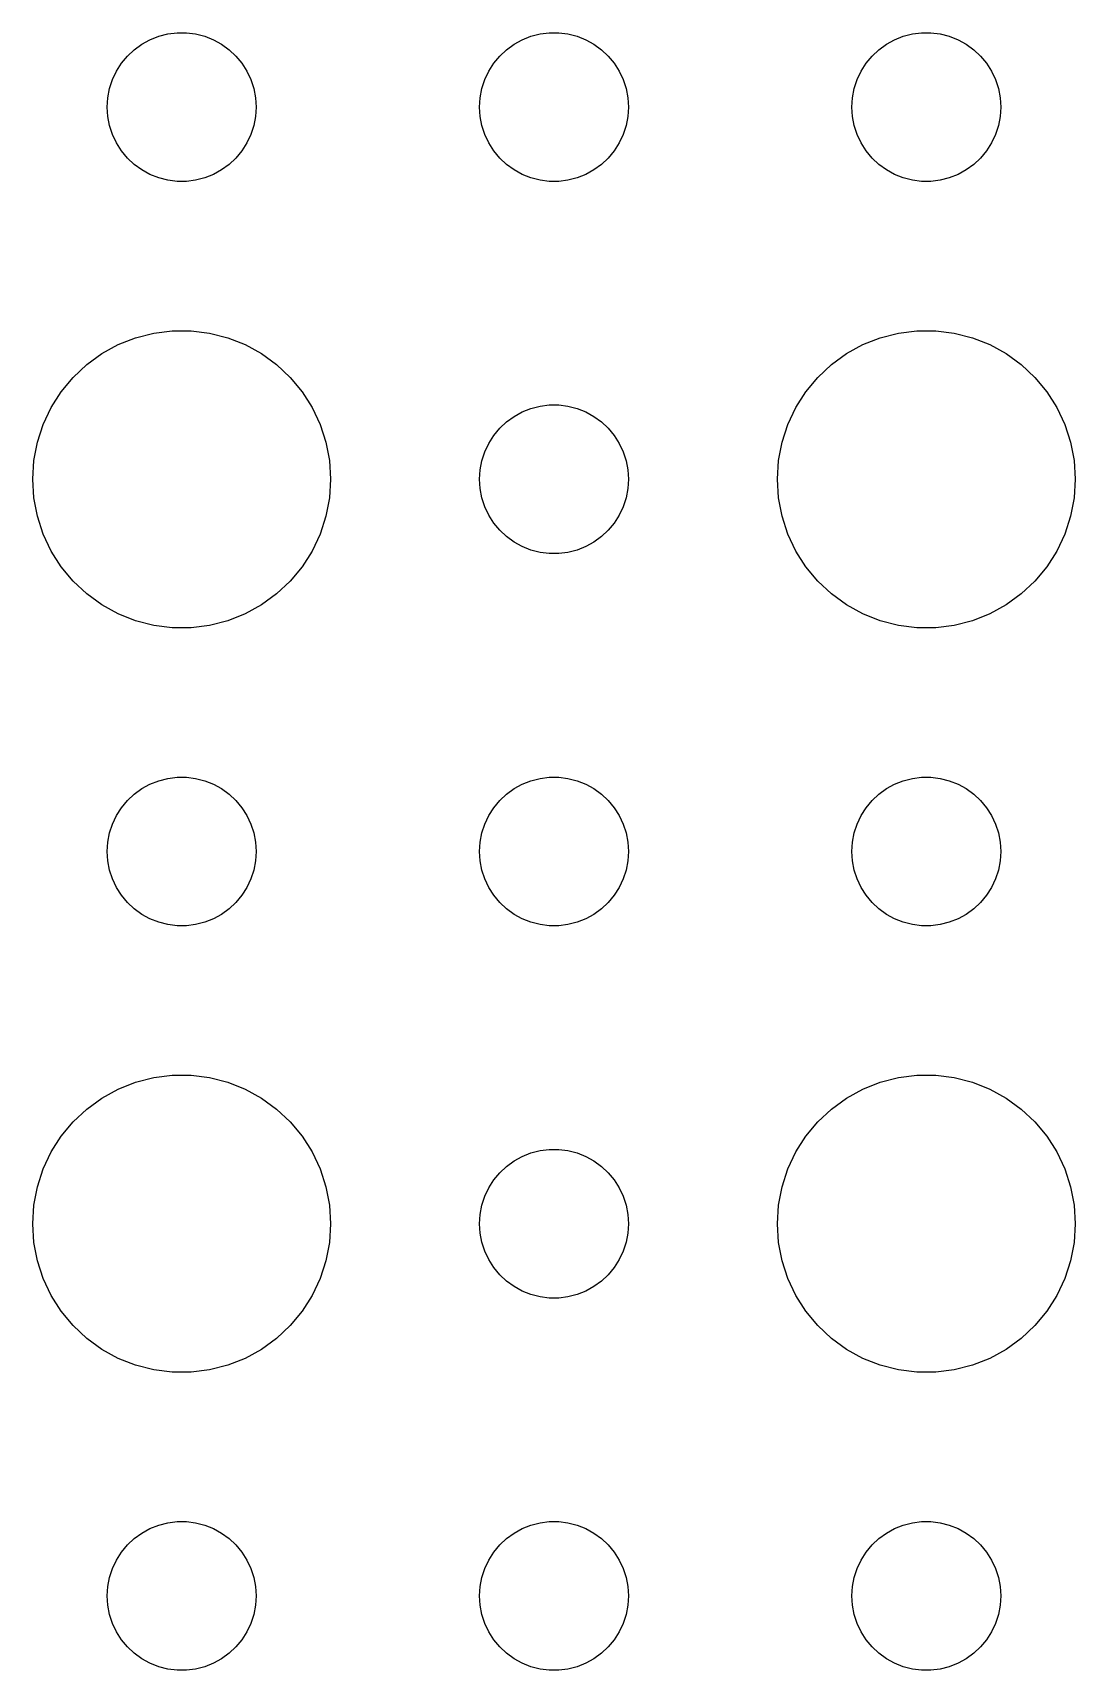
# Model space of a CAD drawing. Header units: metres. Extents: x -150 to 150, y -149 to 149.
# Drawn here: x -100.5 to -79.5, y 73.5 to 106.5 of the extents above; entities that cross this region are included whole.
import ezdxf

# ---------------------------------------------------------------- set-up
doc = ezdxf.new("R2010")
doc.units = ezdxf.units.M

msp = doc.modelspace()

# ---------------------------------------------------------------- linework, layer by layer
for p, q in [((-98.4561, 106.156), (-98.3037, 106.266)), ((-98.3037, 106.266), (-98.1387, 106.357)), ((-98.1387, 106.357), (-97.9635, 106.427)), ((-97.9635, 106.427), (-97.7811, 106.473)), ((-97.7811, 106.473), (-97.5942, 106.497)), ((-97.5942, 106.497), (-97.4058, 106.497)), ((-97.4058, 106.497), (-97.2189, 106.473)), ((-97.2189, 106.473), (-97.0365, 106.427)), ((-97.0365, 106.427), (-96.8613, 106.357)), ((-96.8613, 106.357), (-96.6963, 106.266)), ((-96.6963, 106.266), (-96.5439, 106.156)), ((-90.9561, 106.156), (-90.8037, 106.266)), ((-90.8037, 106.266), (-90.6387, 106.357)), ((-90.6387, 106.357), (-90.4635, 106.427)), ((-90.4635, 106.427), (-90.2811, 106.473)), ((-90.2811, 106.473), (-90.0942, 106.497)), ((-90.0942, 106.497), (-89.9058, 106.497)), ((-89.9058, 106.497), (-89.7189, 106.473)), ((-89.7189, 106.473), (-89.5365, 106.427)), ((-89.5365, 106.427), (-89.3613, 106.357)), ((-89.3613, 106.357), (-89.1963, 106.266)), ((-89.1963, 106.266), (-89.0439, 106.156)), ((-83.4561, 106.156), (-83.3037, 106.266)), ((-83.3037, 106.266), (-83.1387, 106.357)), ((-83.1387, 106.357), (-82.9635, 106.427)), ((-82.9635, 106.427), (-82.7811, 106.473)), ((-82.7811, 106.473), (-82.5942, 106.497)), ((-82.5942, 106.497), (-82.4058, 106.497)), ((-82.4058, 106.497), (-82.2189, 106.473)), ((-82.2189, 106.473), (-82.0365, 106.427)), ((-82.0365, 106.427), (-81.8613, 106.357)), ((-81.8613, 106.357), (-81.6963, 106.266)), ((-81.6963, 106.266), (-81.5439, 106.156)), ((-98.7135, 105.882), (-98.5934, 106.027)), ((-98.5934, 106.027), (-98.4561, 106.156)), ((-96.5439, 106.156), (-96.4065, 106.027)), ((-96.4065, 106.027), (-96.2865, 105.882)), ((-91.2135, 105.882), (-91.0934, 106.027)), ((-91.0934, 106.027), (-90.9561, 106.156)), ((-89.0439, 106.156), (-88.9065, 106.027)), ((-88.9065, 106.027), (-88.7865, 105.882)), ((-83.7135, 105.882), (-83.5934, 106.027)), ((-83.5934, 106.027), (-83.4561, 106.156)), ((-81.5439, 106.156), (-81.4065, 106.027)), ((-81.4065, 106.027), (-81.2865, 105.882)), ((-98.8947, 105.552), (-98.8145, 105.723)), ((-98.8145, 105.723), (-98.7135, 105.882)), ((-96.2865, 105.882), (-96.1855, 105.723)), ((-96.1855, 105.723), (-96.1053, 105.552)), ((-91.3947, 105.552), (-91.3145, 105.723)), ((-91.3145, 105.723), (-91.2135, 105.882)), ((-88.7865, 105.882), (-88.6855, 105.723)), ((-88.6855, 105.723), (-88.6053, 105.552)), ((-83.8947, 105.552), (-83.8145, 105.723)), ((-83.8145, 105.723), (-83.7135, 105.882)), ((-81.2865, 105.882), (-81.1855, 105.723)), ((-81.1855, 105.723), (-81.1053, 105.552)), ((-98.9882, 105.188), (-98.9529, 105.373)), ((-98.9529, 105.373), (-98.8947, 105.552)), ((-96.1053, 105.552), (-96.0471, 105.373)), ((-96.0471, 105.373), (-96.0118, 105.188)), ((-91.4882, 105.188), (-91.4529, 105.373)), ((-91.4529, 105.373), (-91.3947, 105.552)), ((-88.6053, 105.552), (-88.5471, 105.373)), ((-88.5471, 105.373), (-88.5118, 105.188)), ((-83.9882, 105.188), (-83.9529, 105.373)), ((-83.9529, 105.373), (-83.8947, 105.552)), ((-81.1053, 105.552), (-81.0471, 105.373)), ((-81.0471, 105.373), (-81.0118, 105.188)), ((-99, 105), (-98.9882, 105.188)), ((-98.9882, 104.812), (-99, 105)), ((-96.0118, 105.188), (-96, 105)), ((-96, 105), (-96.0118, 104.812)), ((-91.5, 105), (-91.4882, 105.188)), ((-91.4882, 104.812), (-91.5, 105)), ((-88.5118, 105.188), (-88.5, 105)), ((-88.5, 105), (-88.5118, 104.812)), ((-84, 105), (-83.9882, 105.188)), ((-83.9882, 104.812), (-84, 105)), ((-81.0118, 105.188), (-81, 105)), ((-81, 105), (-81.0118, 104.812)), ((-98.9529, 104.627), (-98.9882, 104.812)), ((-98.8947, 104.448), (-98.9529, 104.627)), ((-96.0471, 104.627), (-96.1053, 104.448)), ((-96.0118, 104.812), (-96.0471, 104.627)), ((-91.4529, 104.627), (-91.4882, 104.812)), ((-91.3947, 104.448), (-91.4529, 104.627)), ((-88.5471, 104.627), (-88.6053, 104.448)), ((-88.5118, 104.812), (-88.5471, 104.627)), ((-83.9529, 104.627), (-83.9882, 104.812)), ((-83.8947, 104.448), (-83.9529, 104.627)), ((-81.0471, 104.627), (-81.1053, 104.448)), ((-81.0118, 104.812), (-81.0471, 104.627)), ((-98.8145, 104.277), (-98.8947, 104.448)), ((-98.7135, 104.118), (-98.8145, 104.277)), ((-96.1855, 104.277), (-96.2865, 104.118)), ((-96.1053, 104.448), (-96.1855, 104.277)), ((-91.3145, 104.277), (-91.3947, 104.448)), ((-91.2135, 104.118), (-91.3145, 104.277)), ((-88.6855, 104.277), (-88.7865, 104.118)), ((-88.6053, 104.448), (-88.6855, 104.277)), ((-83.8145, 104.277), (-83.8947, 104.448)), ((-83.7135, 104.118), (-83.8145, 104.277)), ((-81.1855, 104.277), (-81.2865, 104.118)), ((-81.1053, 104.448), (-81.1855, 104.277)), ((-98.5934, 103.973), (-98.7135, 104.118)), ((-98.4561, 103.844), (-98.5934, 103.973)), ((-96.4065, 103.973), (-96.5439, 103.844)), ((-96.2865, 104.118), (-96.4065, 103.973)), ((-91.0934, 103.973), (-91.2135, 104.118)), ((-90.9561, 103.844), (-91.0934, 103.973)), ((-88.9065, 103.973), (-89.0439, 103.844)), ((-88.7865, 104.118), (-88.9065, 103.973)), ((-83.5934, 103.973), (-83.7135, 104.118)), ((-83.4561, 103.844), (-83.5934, 103.973)), ((-81.4065, 103.973), (-81.5439, 103.844)), ((-81.2865, 104.118), (-81.4065, 103.973)), ((-98.3037, 103.734), (-98.4561, 103.844)), ((-98.1387, 103.643), (-98.3037, 103.734)), ((-97.9635, 103.573), (-98.1387, 103.643)), ((-96.8613, 103.643), (-97.0365, 103.573)), ((-96.6963, 103.734), (-96.8613, 103.643)), ((-96.5439, 103.844), (-96.6963, 103.734)), ((-90.8037, 103.734), (-90.9561, 103.844)), ((-90.6387, 103.643), (-90.8037, 103.734)), ((-90.4635, 103.573), (-90.6387, 103.643)), ((-89.3613, 103.643), (-89.5365, 103.573)), ((-89.1963, 103.734), (-89.3613, 103.643)), ((-89.0439, 103.844), (-89.1963, 103.734)), ((-83.3037, 103.734), (-83.4561, 103.844)), ((-83.1387, 103.643), (-83.3037, 103.734)), ((-82.9635, 103.573), (-83.1387, 103.643)), ((-81.8613, 103.643), (-82.0365, 103.573)), ((-81.6963, 103.734), (-81.8613, 103.643)), ((-81.5439, 103.844), (-81.6963, 103.734)), ((-97.7811, 103.527), (-97.9635, 103.573)), ((-97.5942, 103.503), (-97.7811, 103.527)), ((-97.4058, 103.503), (-97.5942, 103.503)), ((-97.2189, 103.527), (-97.4058, 103.503)), ((-97.0365, 103.573), (-97.2189, 103.527)), ((-90.2811, 103.527), (-90.4635, 103.573)), ((-90.0942, 103.503), (-90.2811, 103.527)), ((-89.9058, 103.503), (-90.0942, 103.503)), ((-89.7189, 103.527), (-89.9058, 103.503)), ((-89.5365, 103.573), (-89.7189, 103.527)), ((-82.7811, 103.527), (-82.9635, 103.573)), ((-82.5942, 103.503), (-82.7811, 103.527)), ((-82.4058, 103.503), (-82.5942, 103.503)), ((-82.2189, 103.527), (-82.4058, 103.503)), ((-82.0365, 103.573), (-82.2189, 103.527)), ((-98.7773, 100.214), (-98.427, 100.353)), ((-98.427, 100.353), (-98.0621, 100.447)), ((-98.0621, 100.447), (-97.6884, 100.494)), ((-97.6884, 100.494), (-97.3116, 100.494)), ((-97.3116, 100.494), (-96.9379, 100.447)), ((-96.9379, 100.447), (-96.573, 100.353)), ((-96.573, 100.353), (-96.2227, 100.214)), ((-83.7773, 100.214), (-83.427, 100.353)), ((-83.427, 100.353), (-83.0621, 100.447)), ((-83.0621, 100.447), (-82.6884, 100.494)), ((-82.6884, 100.494), (-82.3116, 100.494)), ((-82.3116, 100.494), (-81.9379, 100.447)), ((-81.9379, 100.447), (-81.573, 100.353)), ((-81.573, 100.353), (-81.2227, 100.214)), ((-99.4123, 99.8115), (-99.1075, 100.033)), ((-99.1075, 100.033), (-98.7773, 100.214)), ((-96.2227, 100.214), (-95.8925, 100.033)), ((-95.8925, 100.033), (-95.5877, 99.8115)), ((-84.4123, 99.8115), (-84.1075, 100.033)), ((-84.1075, 100.033), (-83.7773, 100.214)), ((-81.2227, 100.214), (-80.8925, 100.033)), ((-80.8925, 100.033), (-80.5877, 99.8115)), ((-99.6869, 99.5536), (-99.4123, 99.8115)), ((-95.5877, 99.8115), (-95.3131, 99.5536)), ((-84.6869, 99.5536), (-84.4123, 99.8115)), ((-80.5877, 99.8115), (-80.3131, 99.5536)), ((-99.927, 99.2634), (-99.6869, 99.5536)), ((-95.3131, 99.5536), (-95.073, 99.2634)), ((-84.927, 99.2634), (-84.6869, 99.5536)), ((-80.3131, 99.5536), (-80.073, 99.2634)), ((-100.129, 98.9453), (-99.927, 99.2634)), ((-95.073, 99.2634), (-94.8711, 98.9453)), ((-90.2811, 98.9734), (-90.0942, 98.997)), ((-90.0942, 98.997), (-89.9058, 98.997)), ((-89.9058, 98.997), (-89.7189, 98.9734)), ((-85.1289, 98.9453), (-84.927, 99.2634)), ((-80.073, 99.2634), (-79.8711, 98.9453)), ((-100.289, 98.6044), (-100.129, 98.9453)), ((-94.8711, 98.9453), (-94.7107, 98.6044)), ((-91.0934, 98.5268), (-90.9561, 98.6558)), ((-90.9561, 98.6558), (-90.8037, 98.7665)), ((-90.8037, 98.7665), (-90.6387, 98.8572)), ((-90.6387, 98.8572), (-90.4635, 98.9266)), ((-90.4635, 98.9266), (-90.2811, 98.9734)), ((-89.7189, 98.9734), (-89.5365, 98.9266)), ((-89.5365, 98.9266), (-89.3613, 98.8572)), ((-89.3613, 98.8572), (-89.1963, 98.7665)), ((-89.1963, 98.7665), (-89.0439, 98.6558)), ((-89.0439, 98.6558), (-88.9065, 98.5268)), ((-85.2893, 98.6044), (-85.1289, 98.9453)), ((-79.8711, 98.9453), (-79.7107, 98.6044)), ((-100.406, 98.2461), (-100.289, 98.6044)), ((-94.7107, 98.6044), (-94.5943, 98.2461)), ((-91.3145, 98.2226), (-91.2135, 98.3817)), ((-91.2135, 98.3817), (-91.0934, 98.5268)), ((-88.9065, 98.5268), (-88.7865, 98.3817)), ((-88.7865, 98.3817), (-88.6855, 98.2226)), ((-85.4057, 98.2461), (-85.2893, 98.6044)), ((-79.7107, 98.6044), (-79.5943, 98.2461)), ((-100.476, 97.876), (-100.406, 98.2461)), ((-94.5943, 98.2461), (-94.5237, 97.876)), ((-91.4529, 97.873), (-91.3947, 98.0522)), ((-91.3947, 98.0522), (-91.3145, 98.2226)), ((-88.6855, 98.2226), (-88.6053, 98.0522)), ((-88.6053, 98.0522), (-88.5471, 97.873)), ((-85.4763, 97.876), (-85.4057, 98.2461)), ((-79.5943, 98.2461), (-79.5237, 97.876)), ((-100.5, 97.5), (-100.476, 97.876)), ((-94.5237, 97.876), (-94.5, 97.5)), ((-91.5, 97.5), (-91.4882, 97.688)), ((-91.4882, 97.688), (-91.4529, 97.873)), ((-88.5471, 97.873), (-88.5118, 97.688)), ((-88.5118, 97.688), (-88.5, 97.5)), ((-85.5, 97.5), (-85.4763, 97.876)), ((-79.5237, 97.876), (-79.5, 97.5)), ((-100.476, 97.124), (-100.5, 97.5)), ((-94.5, 97.5), (-94.5237, 97.124)), ((-91.4882, 97.312), (-91.5, 97.5)), ((-88.5, 97.5), (-88.5118, 97.312)), ((-85.4763, 97.124), (-85.5, 97.5)), ((-79.5, 97.5), (-79.5237, 97.124)), ((-100.406, 96.7539), (-100.476, 97.124)), ((-94.5237, 97.124), (-94.5943, 96.7539)), ((-91.4529, 97.127), (-91.4882, 97.312)), ((-91.3947, 96.9478), (-91.4529, 97.127)), ((-88.5471, 97.127), (-88.6053, 96.9478)), ((-88.5118, 97.312), (-88.5471, 97.127)), ((-85.4057, 96.7539), (-85.4763, 97.124)), ((-79.5237, 97.124), (-79.5943, 96.7539)), ((-100.289, 96.3956), (-100.406, 96.7539)), ((-94.5943, 96.7539), (-94.7107, 96.3956)), ((-91.3145, 96.7774), (-91.3947, 96.9478)), ((-91.2135, 96.6183), (-91.3145, 96.7774)), ((-88.6855, 96.7774), (-88.7865, 96.6183)), ((-88.6053, 96.9478), (-88.6855, 96.7774)), ((-85.2893, 96.3956), (-85.4057, 96.7539)), ((-79.5943, 96.7539), (-79.7107, 96.3956)), ((-100.129, 96.0547), (-100.289, 96.3956)), ((-94.7107, 96.3956), (-94.8711, 96.0547)), ((-91.0934, 96.4732), (-91.2135, 96.6183)), ((-90.9561, 96.3442), (-91.0934, 96.4732)), ((-90.8037, 96.2335), (-90.9561, 96.3442)), ((-89.0439, 96.3442), (-89.1963, 96.2335)), ((-88.9065, 96.4732), (-89.0439, 96.3442)), ((-88.7865, 96.6183), (-88.9065, 96.4732)), ((-85.1289, 96.0547), (-85.2893, 96.3956)), ((-79.7107, 96.3956), (-79.8711, 96.0547)), ((-99.927, 95.7366), (-100.129, 96.0547)), ((-94.8711, 96.0547), (-95.073, 95.7366)), ((-90.6387, 96.1428), (-90.8037, 96.2335)), ((-90.4635, 96.0734), (-90.6387, 96.1428)), ((-90.2811, 96.0266), (-90.4635, 96.0734)), ((-90.0942, 96.003), (-90.2811, 96.0266)), ((-89.7189, 96.0266), (-89.9058, 96.003)), ((-89.5365, 96.0734), (-89.7189, 96.0266)), ((-89.3613, 96.1428), (-89.5365, 96.0734)), ((-89.1963, 96.2335), (-89.3613, 96.1428)), ((-84.927, 95.7366), (-85.1289, 96.0547)), ((-79.8711, 96.0547), (-80.073, 95.7366)), ((-99.6869, 95.4464), (-99.927, 95.7366)), ((-95.073, 95.7366), (-95.3131, 95.4464)), ((-89.9058, 96.003), (-90.0942, 96.003)), ((-84.6869, 95.4464), (-84.927, 95.7366)), ((-80.073, 95.7366), (-80.3131, 95.4464)), ((-99.4123, 95.1885), (-99.6869, 95.4464)), ((-95.3131, 95.4464), (-95.5877, 95.1885)), ((-84.4123, 95.1885), (-84.6869, 95.4464)), ((-80.3131, 95.4464), (-80.5877, 95.1885)), ((-99.1075, 94.967), (-99.4123, 95.1885)), ((-95.5877, 95.1885), (-95.8925, 94.967)), ((-84.1075, 94.967), (-84.4123, 95.1885)), ((-80.5877, 95.1885), (-80.8925, 94.967)), ((-98.7773, 94.7855), (-99.1075, 94.967)), ((-98.427, 94.6468), (-98.7773, 94.7855)), ((-96.2227, 94.7855), (-96.573, 94.6468)), ((-95.8925, 94.967), (-96.2227, 94.7855)), ((-83.7773, 94.7855), (-84.1075, 94.967)), ((-83.427, 94.6468), (-83.7773, 94.7855)), ((-81.2227, 94.7855), (-81.573, 94.6468)), ((-80.8925, 94.967), (-81.2227, 94.7855)), ((-98.0621, 94.5531), (-98.427, 94.6468)), ((-97.6884, 94.5059), (-98.0621, 94.5531)), ((-97.3116, 94.5059), (-97.6884, 94.5059)), ((-96.9379, 94.5531), (-97.3116, 94.5059)), ((-96.573, 94.6468), (-96.9379, 94.5531)), ((-83.0621, 94.5531), (-83.427, 94.6468)), ((-82.6884, 94.5059), (-83.0621, 94.5531)), ((-82.3116, 94.5059), (-82.6884, 94.5059)), ((-81.9379, 94.5531), (-82.3116, 94.5059)), ((-81.573, 94.6468), (-81.9379, 94.5531)), ((-98.1387, 91.3572), (-97.9635, 91.4266)), ((-97.9635, 91.4266), (-97.7811, 91.4734)), ((-97.7811, 91.4734), (-97.5942, 91.497)), ((-97.5942, 91.497), (-97.4058, 91.497)), ((-97.4058, 91.497), (-97.2189, 91.4734)), ((-97.2189, 91.4734), (-97.0365, 91.4266)), ((-97.0365, 91.4266), (-96.8613, 91.3572)), ((-90.6387, 91.3572), (-90.4635, 91.4266)), ((-90.4635, 91.4266), (-90.2811, 91.4734)), ((-90.2811, 91.4734), (-90.0942, 91.497)), ((-90.0942, 91.497), (-89.9058, 91.497)), ((-89.9058, 91.497), (-89.7189, 91.4734)), ((-89.7189, 91.4734), (-89.5365, 91.4266)), ((-89.5365, 91.4266), (-89.3613, 91.3572)), ((-83.1387, 91.3572), (-82.9635, 91.4266)), ((-82.9635, 91.4266), (-82.7811, 91.4734)), ((-82.7811, 91.4734), (-82.5942, 91.497)), ((-82.5942, 91.497), (-82.4058, 91.497)), ((-82.4058, 91.497), (-82.2189, 91.4734)), ((-82.2189, 91.4734), (-82.0365, 91.4266)), ((-82.0365, 91.4266), (-81.8613, 91.3572)), ((-98.5934, 91.0268), (-98.4561, 91.1558)), ((-98.4561, 91.1558), (-98.3037, 91.2665)), ((-98.3037, 91.2665), (-98.1387, 91.3572)), ((-96.8613, 91.3572), (-96.6963, 91.2665)), ((-96.6963, 91.2665), (-96.5439, 91.1558)), ((-96.5439, 91.1558), (-96.4065, 91.0268)), ((-91.0934, 91.0268), (-90.9561, 91.1558)), ((-90.9561, 91.1558), (-90.8037, 91.2665)), ((-90.8037, 91.2665), (-90.6387, 91.3572)), ((-89.3613, 91.3572), (-89.1963, 91.2665)), ((-89.1963, 91.2665), (-89.0439, 91.1558)), ((-89.0439, 91.1558), (-88.9065, 91.0268)), ((-83.5934, 91.0268), (-83.4561, 91.1558)), ((-83.4561, 91.1558), (-83.3037, 91.2665)), ((-83.3037, 91.2665), (-83.1387, 91.3572)), ((-81.8613, 91.3572), (-81.6963, 91.2665)), ((-81.6963, 91.2665), (-81.5439, 91.1558)), ((-81.5439, 91.1558), (-81.4065, 91.0268)), ((-98.8145, 90.7226), (-98.7135, 90.8817)), ((-98.7135, 90.8817), (-98.5934, 91.0268)), ((-96.4065, 91.0268), (-96.2865, 90.8817)), ((-96.2865, 90.8817), (-96.1855, 90.7226)), ((-91.3145, 90.7226), (-91.2135, 90.8817)), ((-91.2135, 90.8817), (-91.0934, 91.0268)), ((-88.9065, 91.0268), (-88.7865, 90.8817)), ((-88.7865, 90.8817), (-88.6855, 90.7226)), ((-83.8145, 90.7226), (-83.7135, 90.8817)), ((-83.7135, 90.8817), (-83.5934, 91.0268)), ((-81.4065, 91.0268), (-81.2865, 90.8817)), ((-81.2865, 90.8817), (-81.1855, 90.7226)), ((-98.9529, 90.373), (-98.8947, 90.5522)), ((-98.8947, 90.5522), (-98.8145, 90.7226)), ((-96.1855, 90.7226), (-96.1053, 90.5522)), ((-96.1053, 90.5522), (-96.0471, 90.373)), ((-91.4529, 90.373), (-91.3947, 90.5522)), ((-91.3947, 90.5522), (-91.3145, 90.7226)), ((-88.6855, 90.7226), (-88.6053, 90.5522)), ((-88.6053, 90.5522), (-88.5471, 90.373)), ((-83.9529, 90.373), (-83.8947, 90.5522)), ((-83.8947, 90.5522), (-83.8145, 90.7226)), ((-81.1855, 90.7226), (-81.1053, 90.5522)), ((-81.1053, 90.5522), (-81.0471, 90.373)), ((-99, 90), (-98.9882, 90.188)), ((-98.9882, 90.188), (-98.9529, 90.373)), ((-96.0471, 90.373), (-96.0118, 90.188)), ((-96.0118, 90.188), (-96, 90)), ((-91.5, 90), (-91.4882, 90.188)), ((-91.4882, 90.188), (-91.4529, 90.373)), ((-88.5471, 90.373), (-88.5118, 90.188)), ((-88.5118, 90.188), (-88.5, 90)), ((-84, 90), (-83.9882, 90.188)), ((-83.9882, 90.188), (-83.9529, 90.373)), ((-81.0471, 90.373), (-81.0118, 90.188)), ((-81.0118, 90.188), (-81, 90)), ((-98.9882, 89.812), (-99, 90)), ((-98.9529, 89.627), (-98.9882, 89.812)), ((-96.0118, 89.812), (-96.0471, 89.627)), ((-96, 90), (-96.0118, 89.812)), ((-91.4882, 89.812), (-91.5, 90)), ((-91.4529, 89.627), (-91.4882, 89.812)), ((-88.5118, 89.812), (-88.5471, 89.627)), ((-88.5, 90), (-88.5118, 89.812)), ((-83.9882, 89.812), (-84, 90)), ((-83.9529, 89.627), (-83.9882, 89.812)), ((-81.0118, 89.812), (-81.0471, 89.627)), ((-81, 90), (-81.0118, 89.812)), ((-98.8947, 89.4478), (-98.9529, 89.627)), ((-98.8145, 89.2774), (-98.8947, 89.4478)), ((-96.1053, 89.4478), (-96.1855, 89.2774)), ((-96.0471, 89.627), (-96.1053, 89.4478)), ((-91.3947, 89.4478), (-91.4529, 89.627)), ((-91.3145, 89.2774), (-91.3947, 89.4478)), ((-88.6053, 89.4478), (-88.6855, 89.2774)), ((-88.5471, 89.627), (-88.6053, 89.4478)), ((-83.8947, 89.4478), (-83.9529, 89.627)), ((-83.8145, 89.2774), (-83.8947, 89.4478)), ((-81.1053, 89.4478), (-81.1855, 89.2774)), ((-81.0471, 89.627), (-81.1053, 89.4478)), ((-98.7135, 89.1183), (-98.8145, 89.2774)), ((-98.5934, 88.9732), (-98.7135, 89.1183)), ((-96.2865, 89.1183), (-96.4065, 88.9732)), ((-96.1855, 89.2774), (-96.2865, 89.1183)), ((-91.2135, 89.1183), (-91.3145, 89.2774)), ((-91.0934, 88.9732), (-91.2135, 89.1183)), ((-88.7865, 89.1183), (-88.9065, 88.9732)), ((-88.6855, 89.2774), (-88.7865, 89.1183)), ((-83.7135, 89.1183), (-83.8145, 89.2774)), ((-83.5934, 88.9732), (-83.7135, 89.1183)), ((-81.2865, 89.1183), (-81.4065, 88.9732)), ((-81.1855, 89.2774), (-81.2865, 89.1183)), ((-98.4561, 88.8442), (-98.5934, 88.9732)), ((-98.3037, 88.7335), (-98.4561, 88.8442)), ((-96.5439, 88.8442), (-96.6963, 88.7335)), ((-96.4065, 88.9732), (-96.5439, 88.8442)), ((-90.9561, 88.8442), (-91.0934, 88.9732)), ((-90.8037, 88.7335), (-90.9561, 88.8442)), ((-89.0439, 88.8442), (-89.1963, 88.7335)), ((-88.9065, 88.9732), (-89.0439, 88.8442)), ((-83.4561, 88.8442), (-83.5934, 88.9732)), ((-83.3037, 88.7335), (-83.4561, 88.8442)), ((-81.5439, 88.8442), (-81.6963, 88.7335)), ((-81.4065, 88.9732), (-81.5439, 88.8442)), ((-98.1387, 88.6428), (-98.3037, 88.7335)), ((-97.9635, 88.5734), (-98.1387, 88.6428)), ((-97.7811, 88.5266), (-97.9635, 88.5734)), ((-97.5942, 88.503), (-97.7811, 88.5266)), ((-97.4058, 88.503), (-97.5942, 88.503)), ((-97.2189, 88.5266), (-97.4058, 88.503)), ((-97.0365, 88.5734), (-97.2189, 88.5266)), ((-96.8613, 88.6428), (-97.0365, 88.5734)), ((-96.6963, 88.7335), (-96.8613, 88.6428)), ((-90.6387, 88.6428), (-90.8037, 88.7335)), ((-90.4635, 88.5734), (-90.6387, 88.6428)), ((-90.2811, 88.5266), (-90.4635, 88.5734)), ((-90.0942, 88.503), (-90.2811, 88.5266)), ((-89.9058, 88.503), (-90.0942, 88.503)), ((-89.7189, 88.5266), (-89.9058, 88.503)), ((-89.5365, 88.5734), (-89.7189, 88.5266)), ((-89.3613, 88.6428), (-89.5365, 88.5734)), ((-89.1963, 88.7335), (-89.3613, 88.6428)), ((-83.1387, 88.6428), (-83.3037, 88.7335)), ((-82.9635, 88.5734), (-83.1387, 88.6428)), ((-82.7811, 88.5266), (-82.9635, 88.5734)), ((-82.5942, 88.503), (-82.7811, 88.5266)), ((-82.4058, 88.503), (-82.5942, 88.503)), ((-82.2189, 88.5266), (-82.4058, 88.503)), ((-82.0365, 88.5734), (-82.2189, 88.5266)), ((-81.8613, 88.6428), (-82.0365, 88.5734)), ((-81.6963, 88.7335), (-81.8613, 88.6428)), ((-98.0621, 85.4469), (-97.6884, 85.4941)), ((-97.6884, 85.4941), (-97.3116, 85.4941)), ((-97.3116, 85.4941), (-96.9379, 85.4469)), ((-83.0621, 85.4469), (-82.6884, 85.4941)), ((-82.6884, 85.4941), (-82.3116, 85.4941)), ((-82.3116, 85.4941), (-81.9379, 85.4469)), ((-99.1075, 85.033), (-98.7773, 85.2145)), ((-98.7773, 85.2145), (-98.427, 85.3532)), ((-98.427, 85.3532), (-98.0621, 85.4469)), ((-96.9379, 85.4469), (-96.573, 85.3532)), ((-96.573, 85.3532), (-96.2227, 85.2145)), ((-96.2227, 85.2145), (-95.8925, 85.033)), ((-84.1075, 85.033), (-83.7773, 85.2145)), ((-83.7773, 85.2145), (-83.427, 85.3532)), ((-83.427, 85.3532), (-83.0621, 85.4469)), ((-81.9379, 85.4469), (-81.573, 85.3532)), ((-81.573, 85.3532), (-81.2227, 85.2145)), ((-81.2227, 85.2145), (-80.8925, 85.033)), ((-99.6869, 84.5536), (-99.4123, 84.8115)), ((-99.4123, 84.8115), (-99.1075, 85.033)), ((-95.8925, 85.033), (-95.5877, 84.8115)), ((-95.5877, 84.8115), (-95.3131, 84.5536)), ((-84.6869, 84.5536), (-84.4123, 84.8115)), ((-84.4123, 84.8115), (-84.1075, 85.033)), ((-80.8925, 85.033), (-80.5877, 84.8115)), ((-80.5877, 84.8115), (-80.3131, 84.5536)), ((-99.927, 84.2634), (-99.6869, 84.5536)), ((-95.3131, 84.5536), (-95.073, 84.2634)), ((-84.927, 84.2634), (-84.6869, 84.5536)), ((-80.3131, 84.5536), (-80.073, 84.2634)), ((-100.129, 83.9453), (-99.927, 84.2634)), ((-95.073, 84.2634), (-94.8711, 83.9453)), ((-85.1289, 83.9453), (-84.927, 84.2634)), ((-80.073, 84.2634), (-79.8711, 83.9453)), ((-100.289, 83.6044), (-100.129, 83.9453)), ((-94.8711, 83.9453), (-94.7107, 83.6044)), ((-90.8037, 83.7665), (-90.6387, 83.8572)), ((-90.6387, 83.8572), (-90.4635, 83.9266)), ((-90.4635, 83.9266), (-90.2811, 83.9734)), ((-90.2811, 83.9734), (-90.0942, 83.997)), ((-90.0942, 83.997), (-89.9058, 83.997)), ((-89.9058, 83.997), (-89.7189, 83.9734)), ((-89.7189, 83.9734), (-89.5365, 83.9266)), ((-89.5365, 83.9266), (-89.3613, 83.8572)), ((-89.3613, 83.8572), (-89.1963, 83.7665)), ((-85.2893, 83.6044), (-85.1289, 83.9453)), ((-79.8711, 83.9453), (-79.7107, 83.6044)), ((-100.406, 83.2461), (-100.289, 83.6044)), ((-94.7107, 83.6044), (-94.5943, 83.2461)), ((-91.2135, 83.3817), (-91.0934, 83.5268)), ((-91.0934, 83.5268), (-90.9561, 83.6558)), ((-90.9561, 83.6558), (-90.8037, 83.7665)), ((-89.1963, 83.7665), (-89.0439, 83.6558)), ((-89.0439, 83.6558), (-88.9065, 83.5268)), ((-88.9065, 83.5268), (-88.7865, 83.3817)), ((-85.4057, 83.2461), (-85.2893, 83.6044)), ((-79.7107, 83.6044), (-79.5943, 83.2461)), ((-100.476, 82.876), (-100.406, 83.2461)), ((-94.5943, 83.2461), (-94.5237, 82.876)), ((-91.3947, 83.0522), (-91.3145, 83.2226)), ((-91.3145, 83.2226), (-91.2135, 83.3817)), ((-88.7865, 83.3817), (-88.6855, 83.2226)), ((-88.6855, 83.2226), (-88.6053, 83.0522)), ((-85.4763, 82.876), (-85.4057, 83.2461)), ((-79.5943, 83.2461), (-79.5237, 82.876)), ((-100.5, 82.5), (-100.476, 82.876)), ((-94.5237, 82.876), (-94.5, 82.5)), ((-91.4882, 82.688), (-91.4529, 82.873)), ((-91.4529, 82.873), (-91.3947, 83.0522)), ((-88.6053, 83.0522), (-88.5471, 82.873)), ((-88.5471, 82.873), (-88.5118, 82.688)), ((-85.5, 82.5), (-85.4763, 82.876)), ((-79.5237, 82.876), (-79.5, 82.5)), ((-100.476, 82.124), (-100.5, 82.5)), ((-94.5, 82.5), (-94.5237, 82.124)), ((-91.5, 82.5), (-91.4882, 82.688)), ((-91.4882, 82.312), (-91.5, 82.5)), ((-88.5118, 82.688), (-88.5, 82.5)), ((-88.5, 82.5), (-88.5118, 82.312)), ((-85.4763, 82.124), (-85.5, 82.5)), ((-79.5, 82.5), (-79.5237, 82.124)), ((-91.4529, 82.127), (-91.4882, 82.312)), ((-88.5118, 82.312), (-88.5471, 82.127)), ((-100.406, 81.7539), (-100.476, 82.124)), ((-94.5237, 82.124), (-94.5943, 81.7539)), ((-91.3947, 81.9478), (-91.4529, 82.127)), ((-91.3145, 81.7774), (-91.3947, 81.9478)), ((-88.6053, 81.9478), (-88.6855, 81.7774)), ((-88.5471, 82.127), (-88.6053, 81.9478)), ((-85.4057, 81.7539), (-85.4763, 82.124)), ((-79.5237, 82.124), (-79.5943, 81.7539)), ((-100.289, 81.3956), (-100.406, 81.7539)), ((-94.5943, 81.7539), (-94.7107, 81.3956)), ((-91.2135, 81.6183), (-91.3145, 81.7774)), ((-91.0934, 81.4732), (-91.2135, 81.6183)), ((-88.7865, 81.6183), (-88.9065, 81.4732)), ((-88.6855, 81.7774), (-88.7865, 81.6183)), ((-85.2893, 81.3956), (-85.4057, 81.7539)), ((-79.5943, 81.7539), (-79.7107, 81.3956)), ((-100.129, 81.0547), (-100.289, 81.3956)), ((-94.7107, 81.3956), (-94.8711, 81.0547)), ((-90.9561, 81.3442), (-91.0934, 81.4732)), ((-90.8037, 81.2335), (-90.9561, 81.3442)), ((-90.6387, 81.1428), (-90.8037, 81.2335)), ((-89.1963, 81.2335), (-89.3613, 81.1428)), ((-89.0439, 81.3442), (-89.1963, 81.2335)), ((-88.9065, 81.4732), (-89.0439, 81.3442)), ((-85.1289, 81.0547), (-85.2893, 81.3956)), ((-79.7107, 81.3956), (-79.8711, 81.0547)), ((-99.927, 80.7366), (-100.129, 81.0547)), ((-94.8711, 81.0547), (-95.073, 80.7366)), ((-90.4635, 81.0734), (-90.6387, 81.1428)), ((-90.2811, 81.0266), (-90.4635, 81.0734)), ((-90.0942, 81.003), (-90.2811, 81.0266)), ((-89.9058, 81.003), (-90.0942, 81.003)), ((-89.7189, 81.0266), (-89.9058, 81.003)), ((-89.5365, 81.0734), (-89.7189, 81.0266)), ((-89.3613, 81.1428), (-89.5365, 81.0734)), ((-84.927, 80.7366), (-85.1289, 81.0547)), ((-79.8711, 81.0547), (-80.073, 80.7366)), ((-99.6869, 80.4464), (-99.927, 80.7366)), ((-95.073, 80.7366), (-95.3131, 80.4464)), ((-84.6869, 80.4464), (-84.927, 80.7366)), ((-80.073, 80.7366), (-80.3131, 80.4464)), ((-99.4123, 80.1885), (-99.6869, 80.4464)), ((-99.1075, 79.967), (-99.4123, 80.1885)), ((-95.5877, 80.1885), (-95.8925, 79.967)), ((-95.3131, 80.4464), (-95.5877, 80.1885)), ((-84.4123, 80.1885), (-84.6869, 80.4464)), ((-84.1075, 79.967), (-84.4123, 80.1885)), ((-80.5877, 80.1885), (-80.8925, 79.967)), ((-80.3131, 80.4464), (-80.5877, 80.1885)), ((-98.7773, 79.7855), (-99.1075, 79.967)), ((-95.8925, 79.967), (-96.2227, 79.7855)), ((-83.7773, 79.7855), (-84.1075, 79.967)), ((-80.8925, 79.967), (-81.2227, 79.7855)), ((-98.427, 79.6468), (-98.7773, 79.7855)), ((-98.0621, 79.5531), (-98.427, 79.6468)), ((-97.6884, 79.5059), (-98.0621, 79.5531)), ((-96.9379, 79.5531), (-97.3116, 79.5059)), ((-96.573, 79.6468), (-96.9379, 79.5531)), ((-96.2227, 79.7855), (-96.573, 79.6468)), ((-83.427, 79.6468), (-83.7773, 79.7855)), ((-83.0621, 79.5531), (-83.427, 79.6468)), ((-82.6884, 79.5059), (-83.0621, 79.5531)), ((-81.9379, 79.5531), (-82.3116, 79.5059)), ((-81.573, 79.6468), (-81.9379, 79.5531)), ((-81.2227, 79.7855), (-81.573, 79.6468)), ((-97.3116, 79.5059), (-97.6884, 79.5059)), ((-82.3116, 79.5059), (-82.6884, 79.5059)), ((-98.4561, 76.1558), (-98.3037, 76.2665)), ((-98.3037, 76.2665), (-98.1387, 76.3572)), ((-98.1387, 76.3572), (-97.9635, 76.4266)), ((-97.9635, 76.4266), (-97.7811, 76.4734)), ((-97.7811, 76.4734), (-97.5942, 76.497)), ((-97.5942, 76.497), (-97.4058, 76.497)), ((-97.4058, 76.497), (-97.2189, 76.4734)), ((-97.2189, 76.4734), (-97.0365, 76.4266)), ((-97.0365, 76.4266), (-96.8613, 76.3572)), ((-96.8613, 76.3572), (-96.6963, 76.2665)), ((-96.6963, 76.2665), (-96.5439, 76.1558)), ((-90.9561, 76.1558), (-90.8037, 76.2665)), ((-90.8037, 76.2665), (-90.6387, 76.3572)), ((-90.6387, 76.3572), (-90.4635, 76.4266)), ((-90.4635, 76.4266), (-90.2811, 76.4734)), ((-90.2811, 76.4734), (-90.0942, 76.497)), ((-90.0942, 76.497), (-89.9058, 76.497)), ((-89.9058, 76.497), (-89.7189, 76.4734)), ((-89.7189, 76.4734), (-89.5365, 76.4266)), ((-89.5365, 76.4266), (-89.3613, 76.3572)), ((-89.3613, 76.3572), (-89.1963, 76.2665)), ((-89.1963, 76.2665), (-89.0439, 76.1558)), ((-83.4561, 76.1558), (-83.3037, 76.2665)), ((-83.3037, 76.2665), (-83.1387, 76.3572)), ((-83.1387, 76.3572), (-82.9635, 76.4266)), ((-82.9635, 76.4266), (-82.7811, 76.4734)), ((-82.7811, 76.4734), (-82.5942, 76.497)), ((-82.5942, 76.497), (-82.4058, 76.497)), ((-82.4058, 76.497), (-82.2189, 76.4734)), ((-82.2189, 76.4734), (-82.0365, 76.4266)), ((-82.0365, 76.4266), (-81.8613, 76.3572)), ((-81.8613, 76.3572), (-81.6963, 76.2665)), ((-81.6963, 76.2665), (-81.5439, 76.1558)), ((-98.7135, 75.8817), (-98.5934, 76.0268)), ((-98.5934, 76.0268), (-98.4561, 76.1558)), ((-96.5439, 76.1558), (-96.4065, 76.0268)), ((-96.4065, 76.0268), (-96.2865, 75.8817)), ((-91.2135, 75.8817), (-91.0934, 76.0268)), ((-91.0934, 76.0268), (-90.9561, 76.1558)), ((-89.0439, 76.1558), (-88.9065, 76.0268)), ((-88.9065, 76.0268), (-88.7865, 75.8817)), ((-83.7135, 75.8817), (-83.5934, 76.0268)), ((-83.5934, 76.0268), (-83.4561, 76.1558)), ((-81.5439, 76.1558), (-81.4065, 76.0268)), ((-81.4065, 76.0268), (-81.2865, 75.8817)), ((-98.8947, 75.5522), (-98.8145, 75.7226)), ((-98.8145, 75.7226), (-98.7135, 75.8817)), ((-96.2865, 75.8817), (-96.1855, 75.7226)), ((-96.1855, 75.7226), (-96.1053, 75.5522)), ((-91.3947, 75.5522), (-91.3145, 75.7226)), ((-91.3145, 75.7226), (-91.2135, 75.8817)), ((-88.7865, 75.8817), (-88.6855, 75.7226)), ((-88.6855, 75.7226), (-88.6053, 75.5522)), ((-83.8947, 75.5522), (-83.8145, 75.7226)), ((-83.8145, 75.7226), (-83.7135, 75.8817)), ((-81.2865, 75.8817), (-81.1855, 75.7226)), ((-81.1855, 75.7226), (-81.1053, 75.5522)), ((-98.9882, 75.188), (-98.9529, 75.373)), ((-98.9529, 75.373), (-98.8947, 75.5522)), ((-96.1053, 75.5522), (-96.0471, 75.373)), ((-96.0471, 75.373), (-96.0118, 75.188)), ((-91.4882, 75.188), (-91.4529, 75.373)), ((-91.4529, 75.373), (-91.3947, 75.5522)), ((-88.6053, 75.5522), (-88.5471, 75.373)), ((-88.5471, 75.373), (-88.5118, 75.188)), ((-83.9882, 75.188), (-83.9529, 75.373)), ((-83.9529, 75.373), (-83.8947, 75.5522)), ((-81.1053, 75.5522), (-81.0471, 75.373)), ((-81.0471, 75.373), (-81.0118, 75.188)), ((-99, 75), (-98.9882, 75.188)), ((-98.9882, 74.812), (-99, 75)), ((-96.0118, 75.188), (-96, 75)), ((-96, 75), (-96.0118, 74.812)), ((-91.5, 75), (-91.4882, 75.188)), ((-91.4882, 74.812), (-91.5, 75)), ((-88.5118, 75.188), (-88.5, 75)), ((-88.5, 75), (-88.5118, 74.812)), ((-84, 75), (-83.9882, 75.188)), ((-83.9882, 74.812), (-84, 75)), ((-81.0118, 75.188), (-81, 75)), ((-81, 75), (-81.0118, 74.812)), ((-98.9529, 74.627), (-98.9882, 74.812)), ((-98.8947, 74.4478), (-98.9529, 74.627)), ((-96.0471, 74.627), (-96.1053, 74.4478)), ((-96.0118, 74.812), (-96.0471, 74.627)), ((-91.4529, 74.627), (-91.4882, 74.812)), ((-91.3947, 74.4478), (-91.4529, 74.627)), ((-88.5471, 74.627), (-88.6053, 74.4478)), ((-88.5118, 74.812), (-88.5471, 74.627)), ((-83.9529, 74.627), (-83.9882, 74.812)), ((-83.8947, 74.4478), (-83.9529, 74.627)), ((-81.0471, 74.627), (-81.1053, 74.4478)), ((-81.0118, 74.812), (-81.0471, 74.627)), ((-98.8145, 74.2774), (-98.8947, 74.4478)), ((-98.7135, 74.1183), (-98.8145, 74.2774)), ((-96.1855, 74.2774), (-96.2865, 74.1183)), ((-96.1053, 74.4478), (-96.1855, 74.2774)), ((-91.3145, 74.2774), (-91.3947, 74.4478)), ((-91.2135, 74.1183), (-91.3145, 74.2774)), ((-88.6855, 74.2774), (-88.7865, 74.1183)), ((-88.6053, 74.4478), (-88.6855, 74.2774)), ((-83.8145, 74.2774), (-83.8947, 74.4478)), ((-83.7135, 74.1183), (-83.8145, 74.2774)), ((-81.1855, 74.2774), (-81.2865, 74.1183)), ((-81.1053, 74.4478), (-81.1855, 74.2774)), ((-98.5934, 73.9732), (-98.7135, 74.1183)), ((-98.4561, 73.8442), (-98.5934, 73.9732)), ((-96.4065, 73.9732), (-96.5439, 73.8442)), ((-96.2865, 74.1183), (-96.4065, 73.9732)), ((-91.0934, 73.9732), (-91.2135, 74.1183)), ((-90.9561, 73.8442), (-91.0934, 73.9732)), ((-88.9065, 73.9732), (-89.0439, 73.8442)), ((-88.7865, 74.1183), (-88.9065, 73.9732)), ((-83.5934, 73.9732), (-83.7135, 74.1183)), ((-83.4561, 73.8442), (-83.5934, 73.9732)), ((-81.4065, 73.9732), (-81.5439, 73.8442)), ((-81.2865, 74.1183), (-81.4065, 73.9732)), ((-98.3037, 73.7335), (-98.4561, 73.8442)), ((-98.1387, 73.6428), (-98.3037, 73.7335)), ((-97.9635, 73.5734), (-98.1387, 73.6428)), ((-96.8613, 73.6428), (-97.0365, 73.5734)), ((-96.6963, 73.7335), (-96.8613, 73.6428)), ((-96.5439, 73.8442), (-96.6963, 73.7335)), ((-90.8037, 73.7335), (-90.9561, 73.8442)), ((-90.6387, 73.6428), (-90.8037, 73.7335)), ((-90.4635, 73.5734), (-90.6387, 73.6428)), ((-89.3613, 73.6428), (-89.5365, 73.5734)), ((-89.1963, 73.7335), (-89.3613, 73.6428)), ((-89.0439, 73.8442), (-89.1963, 73.7335)), ((-83.3037, 73.7335), (-83.4561, 73.8442)), ((-83.1387, 73.6428), (-83.3037, 73.7335)), ((-82.9635, 73.5734), (-83.1387, 73.6428)), ((-81.8613, 73.6428), (-82.0365, 73.5734)), ((-81.6963, 73.7335), (-81.8613, 73.6428)), ((-81.5439, 73.8442), (-81.6963, 73.7335)), ((-97.7811, 73.5266), (-97.9635, 73.5734)), ((-97.5942, 73.503), (-97.7811, 73.5266)), ((-97.4058, 73.503), (-97.5942, 73.503)), ((-97.2189, 73.5266), (-97.4058, 73.503)), ((-97.0365, 73.5734), (-97.2189, 73.5266)), ((-90.2811, 73.5266), (-90.4635, 73.5734)), ((-90.0942, 73.503), (-90.2811, 73.5266)), ((-89.9058, 73.503), (-90.0942, 73.503)), ((-89.7189, 73.5266), (-89.9058, 73.503)), ((-89.5365, 73.5734), (-89.7189, 73.5266)), ((-82.7811, 73.5266), (-82.9635, 73.5734)), ((-82.5942, 73.503), (-82.7811, 73.5266)), ((-82.4058, 73.503), (-82.5942, 73.503)), ((-82.2189, 73.5266), (-82.4058, 73.503)), ((-82.0365, 73.5734), (-82.2189, 73.5266))]:
    msp.add_line(p, q)

doc.saveas('drawing.dxf')
